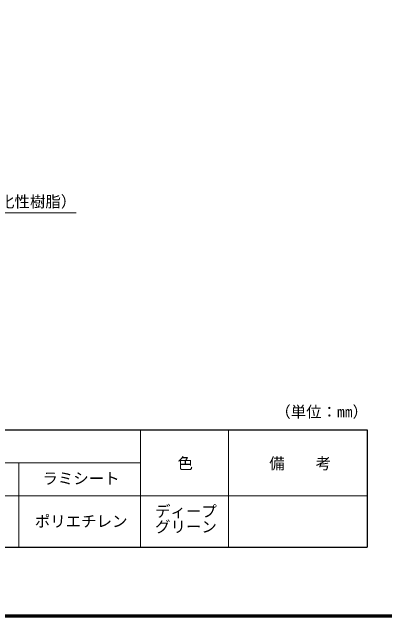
# Model space of a CAD drawing. Units: millimetres, scale not verified. Extents: x 200 to 8200, y 200 to 5825.
# Drawn here: x 2590 to 4279, y 200 to 2936 of the extents above; entities that cross this region are included whole.
import ezdxf
from ezdxf.enums import TextEntityAlignment as Align

# ---------------------------------------------------------------- set-up
doc = ezdxf.new("R2010")
doc.units = ezdxf.units.MM
doc.header["$LTSCALE"] = 20
for name, color, linetype, lineweight in [('C-MTR-FRAM', 5, 'Continuous', 25), ('C-MTR-LINE', 5, 'Continuous', 13), ('C-STR-HTXT', 1, 'Continuous', 13), ('C-TTL', 2, 'Continuous', 70)]:
    doc.layers.add(name, color=color, linetype=linetype, lineweight=lineweight)
doc.layers.add('C-MTR-TXT', color=5, linetype='Continuous')
doc.styles.add('ＭＳ ゴシック', font='')
doc.styles.get('ＭＳ ゴシック').set_extended_font_data('MS Gothic')

msp = doc.modelspace()

# ---------------------------------------------------------------- linework, layer by layer
at = {"layer": 'C-MTR-FRAM'}
for p, q in [((831.38, 1043.8), (4199.35, 1043.8)), ((4199.35, 1043.8), (4199.35, 511.24)), ((831.38, 511.24), (4199.35, 511.24))]:
    msp.add_line(p, q, dxfattribs=at)
at = {"layer": 'C-MTR-LINE'}
for p, q in [((3171.26, 1043.8), (3171.26, 511.24)), ((3571.26, 1043.8), (3571.26, 511.24)), ((1521.26, 893.8), (3171.26, 893.8)), ((2621.26, 893.8), (2621.26, 511.24)), ((831.38, 743.8), (4199.35, 743.8))]:
    msp.add_line(p, q, dxfattribs=at)
at = {"layer": 'C-STR-HTXT'}
msp.add_line((1620.96, 2026.06), (2880.96, 2026.06), dxfattribs=at)
at = {"layer": 'C-TTL'}
msp.add_lwpolyline([(200, 200), (8200, 200), (8200, 5740), (200, 5740)], close=True, dxfattribs=at)

# ---------------------------------------------------------------- texts
at = {"layer": 'C-MTR-TXT', "style": 'ＭＳ ゴシック'}
for s, p in [('（単位：㎜）', (3782.54, 1083.68)), ('色', (3339.34, 849.86))]:
    msp.add_text(s, height=51.32, dxfattribs=at).set_placement(p, align=Align.BOTTOM_LEFT)
for s, p in [('備\u3000\u3000考', (3895.09, 849.86)), ('ラミシート', (2902.3, 781.87)), ('ポリエチレン', (2902.82, 587.79))]:
    msp.add_text(s, height=51.32, dxfattribs=at).set_placement(p, align=Align.BOTTOM_CENTER)
for s, p in [('ディープ', (3237.72, 699.69)), ('グリーン', (3237.72, 629.69))]:
    msp.add_text(s, height=51.32, dxfattribs=at).set_placement(p, align=Align.TOP_LEFT)
at = {"layer": 'C-STR-HTXT', "color": 7, "style": 'ＭＳ ゴシック'}
msp.add_text('硬化層（ガラス長繊維・水硬化性樹脂）', height=51.32, dxfattribs=at).set_placement((1620.96, 2036.06), align=Align.BOTTOM_LEFT)

doc.saveas('drawing.dxf')
